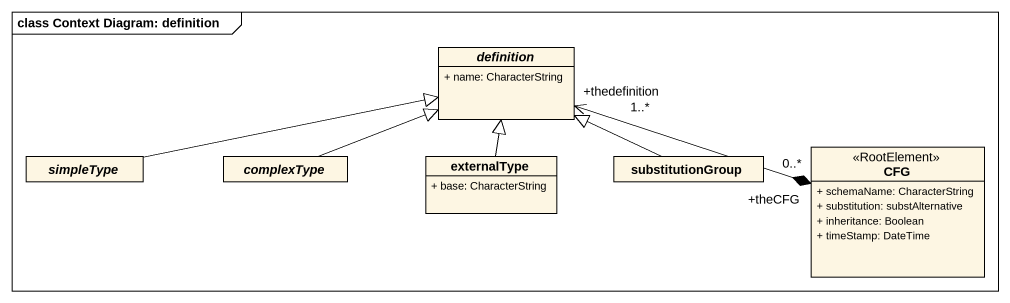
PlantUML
@startuml
mainframe class Context Diagram: definition
hide circle
hide empty members
skinparam classAttributeIconSize 0
abstract class definition {
  + name: CharacterString
}
abstract class simpleType
abstract class complexType
class externalType {
  + base: CharacterString
}
class substitutionGroup
class CFG <<RootElement>> {
  + schemaName: CharacterString
  + substitution: substAlternative
  + inheritance: Boolean
  + timeStamp: DateTime
}
simpleType -right-|> definition
complexType -right-|> definition
externalType -up-|> definition
substitutionGroup -left-|> definition
CFG "+theCFG\n0..*" *-left-> "+thedefinition\n1..*" definition
@enduml
